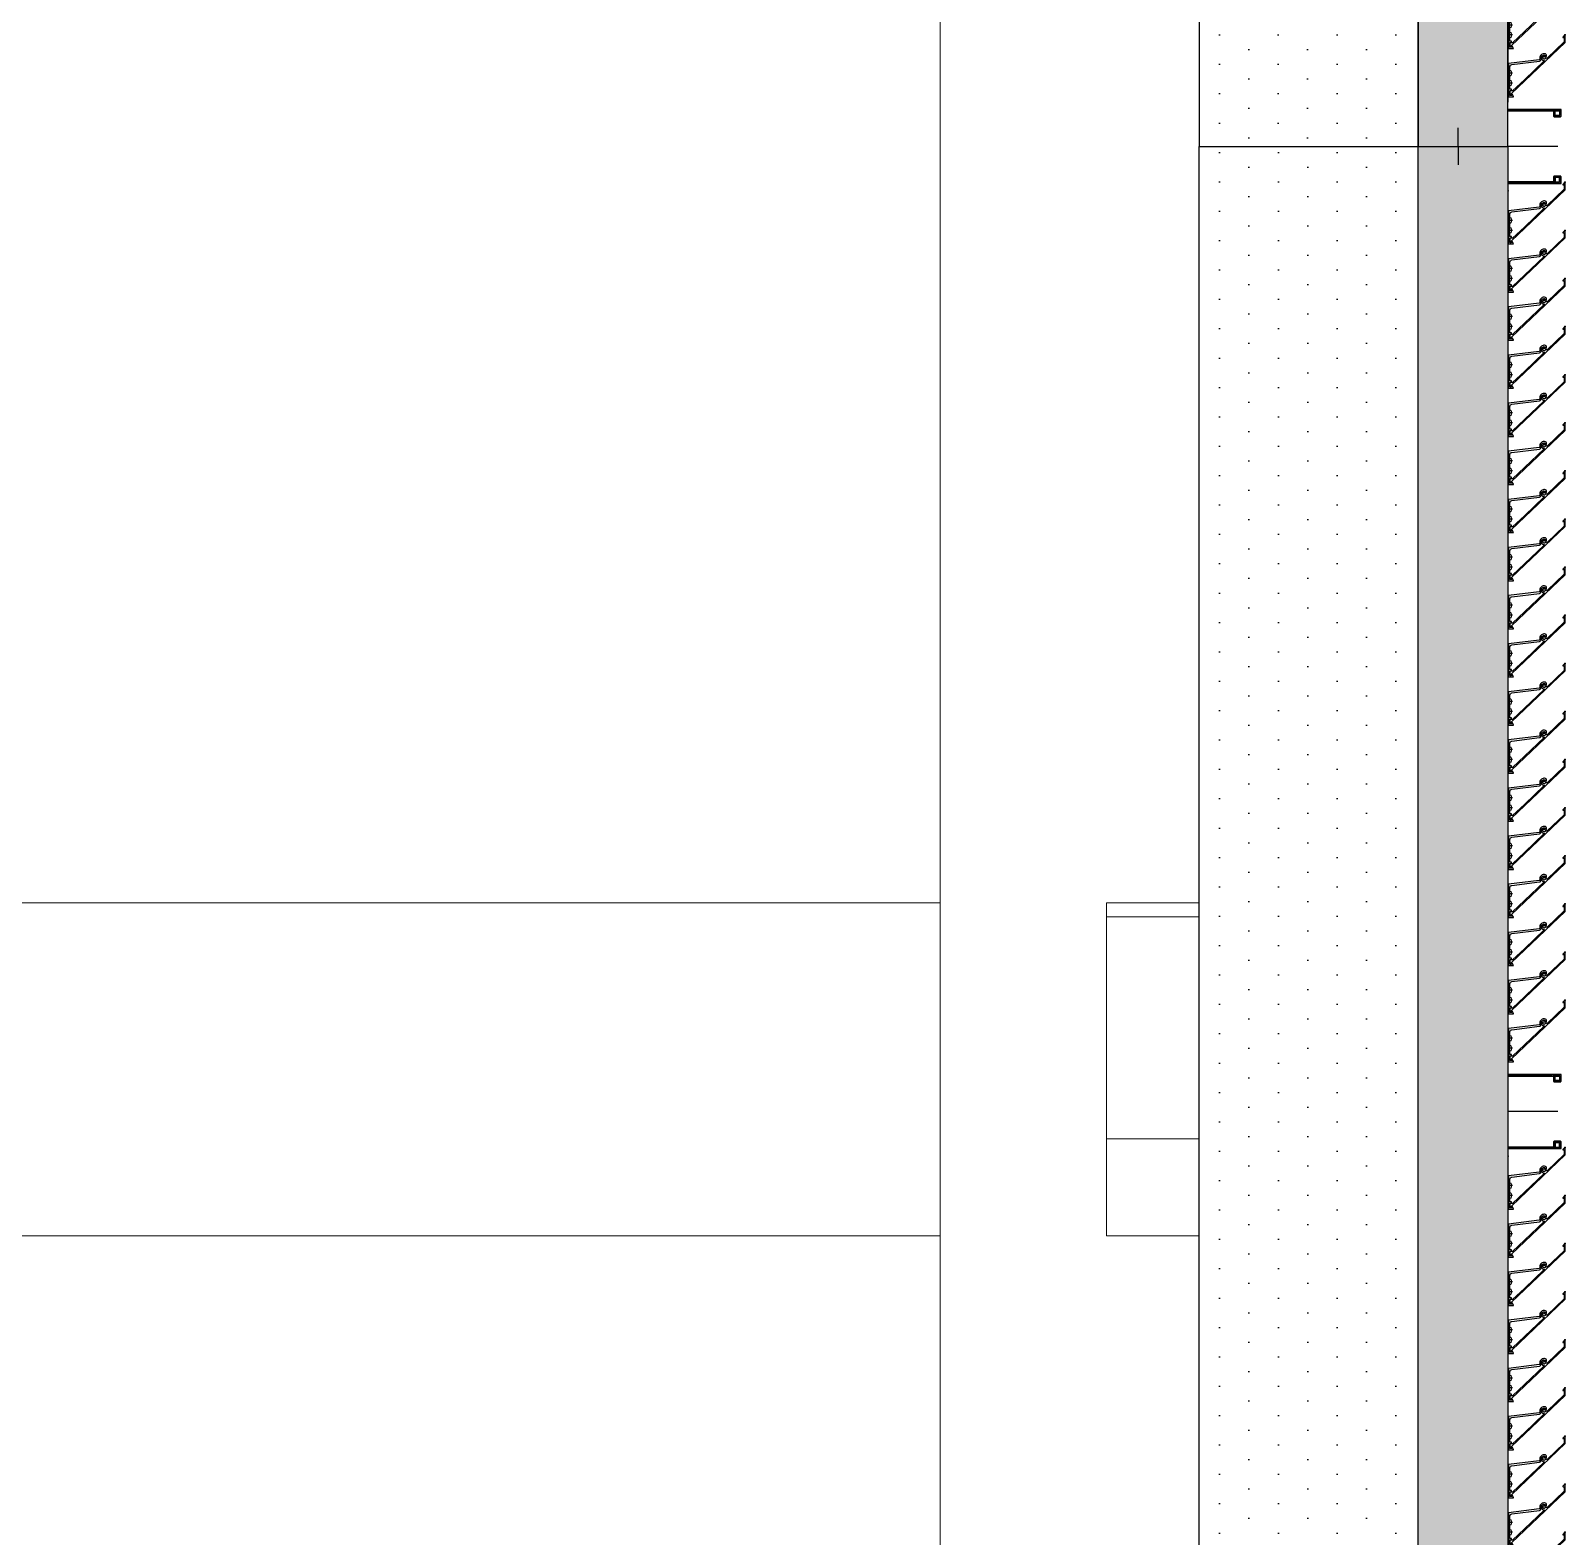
# Model space of a CAD drawing. Header units: millimetres. Extents: x 3774 to 718460, y -768339 to 192544.
# Drawn here: x 379989 to 382062, y -727615 to -725581 of the extents above; entities that cross this region are included whole.
import ezdxf

# ---------------------------------------------------------------- set-up
doc = ezdxf.new("R2010")
doc.units = ezdxf.units.MM
doc.set_wipeout_variables(frame=1)
doc.linetypes.add('CENTER', pattern=[50.8, 31.75, -6.35, 6.35, -6.35])
doc.linetypes.add('XKITLINE00', pattern=[0])
for name, color, linetype in [('010 - ASPG_ACCESSORIES_MAIN_COLOR_1', 7, 'Continuous'), ('010 - ASPG_EXTR_DEF_SUB', 7, 'Continuous'), ('010 - ASPG_EXTR_MAIN_COLOR_2', 7, 'Continuous'), ('010 - ASPG_FASTERN_DEF_SUB', 7, 'Continuous'), ('010 - ASPG_FLASHING_MAIN_COLOR_2', 7, 'Continuous'), ('010 - ASPG_FLASHING_MAIN_COLOR_4', 7, 'Continuous'), ('010 - ASPG_FLASHING_WIPEOUT_', 7, 'Continuous'), ('010 - ASPG_FRAMING_CUT_COLOR_4', 7, 'Continuous'), ('010 - ASPG_FRAMING_DEF_SUB', 7, 'Continuous'), ('010 - ASPG_FRAMING_HATCH_', 7, 'Continuous'), ('010 - ASPG_FRAMING_MAIN_COLOR_2', 7, 'Continuous'), ('010 - ASPG_FRAMING_SUB_COLOR_2', 7, 'Continuous'), ('010 - ASPG_FRAMING_WIPEOUT_', 7, 'Continuous'), ('BOLT & SCREW', 7, 'Continuous'), ('Center Line', 7, 'CENTER')]:
    doc.layers.add(name, color=color, linetype=linetype)
for name, color, linetype, lineweight in [('12-GRID', 7, 'CENTER', 13), ('Bolt', 7, 'Continuous', 0), ('Part', 7, 'Continuous', 0), ('SCREW', 7, 'Continuous', 5)]:
    doc.layers.add(name, color=color, linetype=linetype, lineweight=lineweight)
pattern_1 = [(270, (1257419.24324, -520041.6224), (0.65495992507, -1.1344238721), [0.7562825814, -1.5125651628]), (30, (1257419.24324, -520041.6224), (0.65495992936, 1.1344238696), [0.7562825814, -1.5125651628]), (330, (1257419.24324, -520041.6224), (1.30991985442, -2.48e-09), [-1.5125651628, 0.7562825814])]
pattern_2 = [(315, (1257419.4929, -520021.6224), (1.3369313545, 1.3369313545), []), (45, (1257419.4929, -520021.6224), (-1.3369313545, 1.3369313545), [])]
pattern_3 = [(270, (1257419.4425, -520043.9224), (0.65495992507, -1.1344238721), [0.7562825814, -1.5125651628]), (30, (1257419.4425, -520043.9224), (0.65495992936, 1.1344238696), [0.7562825814, -1.5125651628]), (330, (1257419.4425, -520043.9224), (1.30991985442, -2.48e-09), [-1.5125651628, 0.7562825814])]
pattern_4 = [(315, (1257419.1929, -520023.9224), (1.3369313545, 1.3369313545), []), (45, (1257419.1929, -520023.9224), (-1.3369313545, 1.3369313545), [])]
pattern_5 = [(0, (0, 0), (3.96875, 7.9375), [0, -7.9375])]
pattern_6 = [(0, (0, 0), (19.84375, 39.6875), [0, -39.6875])]

# ---------------------------------------------------------------- blocks, each defined once
blk = doc.blocks.new('*A622944')
at = {"layer": 'Part', "color": 7, "linetype": 'XKITLINE00', "lineweight": 0}
for p, q in [((2029.848, -103.448028), (2027.448, -103.448028)), ((2027.448, -103.448028), (2027.448, -105.848028)), ((2029.848, -105.848028), (2029.848, -103.448028)), ((2027.448, -105.848028), (2029.848, -105.848028))]:
    blk.add_line(p, q, dxfattribs=at)
blk = doc.blocks.new('*A632945')
at = {"layer": 'Part', "color": 7, "linetype": 'XKITLINE00', "lineweight": 0}
for p, q in [((2027.448, -103.296026), (2029.848, -103.296026)), ((2027.448, -103.448028), (2027.448, -103.296026)), ((2027.448, -106.896026), (2027.448, -105.848028)), ((2027.448, -106.896026), (2029.848, -106.896026))]:
    blk.add_line(p, q, dxfattribs=at)
blk = doc.blocks.new('*A662948')
at = {"layer": 'Part', "color": 7, "linetype": 'XKITLINE00', "lineweight": 0}
blk.add_line((2025.648, -122.816), (2025.648, -77.02163), dxfattribs=at)
blk = doc.blocks.new('*A702952')
at = {"layer": 'Part', "color": 7, "linetype": 'XKITLINE00', "lineweight": 0}
for p, q in [((2029.911926, -123.856105), (2029.911919, -75.856027)), ((2030.783926, -123.856105), (2030.783919, -75.856027)), ((2030.847919, -75.856027), (2030.847926, -123.856105)), ((2029.847922, -98.816027), (2029.84792, -81.848028)), ((2029.847923, -103.448028), (2029.847923, -99.616027)), ((2029.847926, -121.216027), (2029.847924, -105.848028))]:
    blk.add_line(p, q, dxfattribs=at)
blk = doc.blocks.new('*A722954')
at = {"layer": 'Part', "color": 7, "linetype": 'XKITLINE00', "lineweight": 0}
for p, q in [((2029.111919, -98.816027), (2029.047919, -98.816027)), ((2029.047919, -98.816027), (2029.047919, -99.616027)), ((2029.111919, -99.192027), (2029.111919, -98.816027)), ((2029.847919, -98.816027), (2029.783919, -98.816027)), ((2029.783919, -98.816027), (2029.783919, -99.192027)), ((2029.847919, -99.616027), (2029.847919, -98.816027)), ((2029.783919, -99.192027), (2029.111919, -99.192027)), ((2029.111919, -99.616027), (2029.111919, -99.240027)), ((2029.111919, -99.240027), (2029.783919, -99.240027)), ((2029.783919, -99.240027), (2029.783919, -99.616027)), ((2029.047919, -99.616027), (2029.111919, -99.616027)), ((2029.783919, -99.616027), (2029.847919, -99.616027))]:
    blk.add_line(p, q, dxfattribs=at)
blk = doc.blocks.new('*A822964')
at = {"layer": 'Part', "color": 7, "linetype": 'XKITLINE00', "lineweight": 0}
for p, q in [((1852.47992, -103.296028), (2025.648, -103.296028)), ((2025.648, -103.296028), (2025.648, -106.896028)), ((1852.47992, -106.896028), (2025.648, -106.896028))]:
    blk.add_line(p, q, dxfattribs=at)
blk = doc.blocks.new('*A852967')
at = {"layer": 'Part', "color": 7, "linetype": 'XKITLINE00', "lineweight": 0}
blk.add_line((2025.647963, -123.176023), (2025.647962, -77.383621), dxfattribs=at)
blk = doc.blocks.new('*A5533435')
at = {"layer": 'Bolt'}
for points in [[(2029.276, -98.597), (2029.272, -98.576), (2029.276, -98.555), (2029.288, -98.536), (2029.306, -98.524), (2029.328, -98.52), (2029.568, -98.52), (2029.589, -98.524), (2029.608, -98.536), (2029.62, -98.555), (2029.624, -98.576), (2029.62, -98.597), (2029.608, -98.616), (2029.589, -98.628), (2029.568, -98.632), (2029.328, -98.632), (2029.306, -98.628), (2029.288, -98.616)], [(2029.276, -99.877), (2029.272, -99.856), (2029.276, -99.835), (2029.288, -99.816), (2029.306, -99.804), (2029.328, -99.8), (2029.568, -99.8), (2029.589, -99.804), (2029.608, -99.816), (2029.62, -99.835), (2029.624, -99.856), (2029.62, -99.877), (2029.608, -99.896), (2029.589, -99.908), (2029.568, -99.912), (2029.328, -99.912), (2029.306, -99.908), (2029.288, -99.896)]]:
    blk.add_hatch(color=7, dxfattribs=at).paths.add_polyline_path(points, flags=17)
at = {"layer": 'Bolt', "color": 7, "linetype": 'XKITLINE00', "lineweight": 0}
for p, q in [((2029.448, -98.688), (2029.448, -98.464)), ((2029.56, -98.576), (2029.336, -98.576)), ((2029.448, -99.968), (2029.448, -99.744)), ((2029.56, -99.856), (2029.336, -99.856))]:
    blk.add_line(p, q, dxfattribs=at)
blk = doc.blocks.new('*A5543436')
at = {"layer": 'Bolt'}
for points in [[(2029.504, -99.192), (2029.504, -99.24), (2029.392, -99.24), (2029.392, -99.192)], [(2029.604, -99.24), (2029.604, -99.28), (2029.292, -99.28), (2029.292, -99.24)]]:
    blk.add_hatch(color=7, dxfattribs=at).paths.add_polyline_path(points, flags=17)
at = {"layer": 'Bolt', "color": 7, "linetype": 'XKITLINE00', "lineweight": 0}
for p, q in [((2029.392, -99.192), (2029.392, -99.24)), ((2029.448, -99.129), (2029.448, -99.472)), ((2029.504, -99.192), (2029.504, -99.24)), ((2029.292, -99.24), (2029.292, -99.28)), ((2029.604, -99.24), (2029.604, -99.28))]:
    blk.add_line(p, q, dxfattribs=at)
blk = doc.blocks.new('*A5553437')
at = {"layer": 'Part', "color": 7, "linetype": 'XKITLINE00', "lineweight": 0}
for p, q in [((2029.207919, -99.240027), (2029.207919, -99.720027)), ((2029.207919, -99.280027), (2029.687919, -99.280027)), ((2029.687919, -99.720027), (2029.687919, -99.240027)), ((2029.207919, -99.720027), (2029.687919, -99.720027))]:
    blk.add_line(p, q, dxfattribs=at)
blk = doc.blocks.new('*A5563438')
at = {"layer": 'Part', "color": 7, "linetype": 'XKITLINE00', "lineweight": 0}
for p, q in [((2028.967919, -98.336027), (2028.807919, -98.176027)), ((2028.807919, -98.176027), (2029.847922, -98.176027)), ((2028.807919, -100.256027), (2028.807919, -98.176027)), ((2028.807919, -100.256027), (2028.967919, -100.096027)), ((2029.847923, -100.256027), (2028.807919, -100.256027))]:
    blk.add_line(p, q, dxfattribs=at)
blk = doc.blocks.new('*A5573439')
at = {"layer": 'Part', "color": 7, "linetype": 'XKITLINE00', "lineweight": 0}
for p, q in [((2029.847922, -98.336027), (2028.967919, -98.336027)), ((2028.967919, -98.336027), (2028.967919, -100.096027)), ((2028.967919, -100.096027), (2029.847923, -100.096027))]:
    blk.add_line(p, q, dxfattribs=at)
blk = doc.blocks.new('*A5633445')
at = {"layer": 'Bolt'}
for points in [[(2030.339, -98.921), (2030.349, -98.924), (2030.359, -98.929), (2030.368, -98.936), (2030.374, -98.945), (2030.38, -98.955), (2030.383, -98.965), (2030.384, -98.976), (2030.383, -98.987), (2030.38, -98.997), (2030.374, -99.007), (2030.368, -99.016), (2030.359, -99.023), (2030.349, -99.028), (2030.339, -99.031), (2030.328, -99.032), (2030.317, -99.031), (2030.306, -99.028), (2030.297, -99.023), (2030.288, -99.016), (2030.281, -99.007), (2030.276, -98.997), (2030.273, -98.987), (2030.272, -98.976), (2030.273, -98.965), (2030.276, -98.955), (2030.281, -98.945), (2030.288, -98.936), (2030.297, -98.929), (2030.306, -98.924), (2030.317, -98.921), (2030.328, -98.92)], [(2030.339, -99.401), (2030.349, -99.404), (2030.359, -99.409), (2030.368, -99.416), (2030.374, -99.425), (2030.38, -99.435), (2030.383, -99.445), (2030.384, -99.456), (2030.383, -99.467), (2030.38, -99.477), (2030.374, -99.487), (2030.368, -99.496), (2030.359, -99.503), (2030.349, -99.508), (2030.339, -99.511), (2030.328, -99.512), (2030.317, -99.511), (2030.306, -99.508), (2030.297, -99.503), (2030.288, -99.496), (2030.281, -99.487), (2030.276, -99.477), (2030.273, -99.467), (2030.272, -99.456), (2030.273, -99.445), (2030.276, -99.435), (2030.281, -99.425), (2030.288, -99.416), (2030.297, -99.409), (2030.306, -99.404), (2030.317, -99.401), (2030.328, -99.4)]]:
    blk.add_hatch(color=7, dxfattribs=at).paths.add_polyline_path(points, flags=17)
at = {"layer": 'Bolt', "color": 7, "linetype": 'XKITLINE00', "lineweight": 0}
for p, q in [((2030.216, -98.976), (2030.44, -98.976)), ((2030.328, -98.864), (2030.328, -99.088)), ((2030.328, -99.344), (2030.328, -99.568)), ((2030.216, -99.456), (2030.44, -99.456))]:
    blk.add_line(p, q, dxfattribs=at)
blk = doc.blocks.new('W-1-PP19-SE-ENT3_20260407-084553_PP19_ENT3_LOPL')
at = {"color": 7, "lineweight": 0, "xscale": 125, "yscale": 125, "zscale": 125}
for name in ['*A852967', '*A662948', '*A702952', '*A5563438', '*A5573439', '*A5533435', '*A722954', '*A5633445', '*A5553437', '*A5543436', '*A822964', '*A632945', '*A622944']:
    blk.add_blockref(name, (-226235, 11475), dxfattribs=at)
blk = doc.blocks.new('*U8441')
at = {"layer": '12-GRID', "color": 7, "linetype": 'CENTER'}
for p, q in [((0, -6.2), (0, 2.2)), ((-4.2, -2), (4.2, -2))]:
    blk.add_line(p, q, dxfattribs=at)
at = {"layer": 'BOLT & SCREW', "color": 7}
for p, q in [((-0.6, -1.8), (-1.8, -1.6)), ((-0.6, -2.2), (-1.8, -2.4)), ((-0.5, -1.8), (-0.9, -1.6)), ((-0.5, -2.2), (-0.9, -2.4)), ((-0.2, -1.4), (-0.4, -0.2)), ((-0.2, -1.5), (-0.4, -1.1)), ((-0.2, -2.5), (-0.4, -2.9)), ((-0.2, -2.6), (-0.4, -3.8)), ((0.2, -1.4), (0.4, -0.2)), ((0.2, -1.5), (0.4, -1.1)), ((0.4, -2.9), (0.2, -2.5)), ((0.2, -2.6), (0.4, -3.8)), ((0.5, -1.8), (0.9, -1.6)), ((0.5, -2.2), (0.9, -2.4)), ((0.6, -1.8), (1.8, -1.6)), ((0.6, -2.2), (1.8, -2.4))]:
    blk.add_line(p, q, dxfattribs=at)
for points in [[(-1.8, -1.6), (-0.9, -1.6, 0.414214), (-0.4, -1.1), (-0.4, -0.2), (0.4, -0.2), (0.4, -1.1, 0.414214), (0.9, -1.6), (1.8, -1.6), (1.8, -2.4), (0.9, -2.4, 0.414214), (0.4, -2.9), (0.4, -3.8), (-0.4, -3.8), (-0.4, -2.9, 0.414214), (-0.9, -2.4), (-1.8, -2.4)], [(0.2, -2.5, -0.414214), (0.5, -2.2), (0.6, -2.2), (0.6, -1.8), (0.5, -1.8, -0.414214), (0.2, -1.5), (0.2, -1.4), (-0.2, -1.4), (-0.2, -1.5, -0.414214), (-0.5, -1.8), (-0.6, -1.8), (-0.6, -2.2), (-0.5, -2.2, -0.414214), (-0.2, -2.5), (-0.2, -2.6), (0.2, -2.6)]]:
    blk.add_lwpolyline(points, format="xyb", close=True, dxfattribs=at)
blk.add_circle((0, -2), 3.5, dxfattribs=at)
blk = doc.blocks.new('000_ASPG_TYP_FILES_20260218-010703_FRAME_EXTR_')
at = {"layer": '010 - ASPG_FRAMING_HATCH_'}
h = blk.add_hatch(dxfattribs=at)
h.set_pattern_fill('ANSI32', scale=0.1, angle=180)
edge = h.paths.add_edge_path()
edge.add_line((2, 16), (2, 2))
edge.add_line((2, 2), (39.7, 2))
edge.add_arc((39.7, 1.7), 0.3, 0, 90, ccw=False)
edge.add_line((40, 1.7), (40, 0.3))
edge.add_arc((39.7, 0.3), 0.3, -90, 0, ccw=False)
edge.add_line((39.7, 0), (0.3, 0))
edge.add_arc((0.3, 0.3), 0.3, 180, 270, ccw=False)
edge.add_line((0, 0.3), (0, 17.7))
edge.add_arc((0.3, 17.7), 0.3, 90, 180, ccw=False)
edge.add_line((0.3, 18), (22.6, 18))
edge.add_arc((22.6, 18.5), 0.5, 270, 380.2095)
edge.add_arc((26.2, 19.8), 3.35, 182.0638, 200.2095, ccw=False)
edge.add_arc((23.6, 19.7), 0.76, 2.0638, 182.0638, ccw=False)
edge.add_arc((26.2, 19.8), 1.83, 182.0638, 447.9362)
edge.add_arc((26.3, 22.4), 0.76, 87.9362, 267.9362, ccw=False)
edge.add_arc((26.2, 19.8), 3.35, 69.7905, 87.9362, ccw=False)
edge.add_arc((27.5, 23.4), 0.5, 249.7905, 360)
edge.add_line((28, 23.4), (28, 26.7))
edge.add_line((28, 26.7), (28.5, 27.2))
edge.add_line((28.5, 27.2), (28, 27.7))
edge.add_line((28, 27.7), (28, 38.6))
edge.add_line((28, 38.6), (28.5, 39.1))
edge.add_line((28.5, 39.1), (28, 39.6))
edge.add_line((28, 39.6), (28, 42.9))
edge.add_arc((27.5, 42.9), 0.5, 0, 110.2095)
edge.add_arc((26.2, 46.5), 3.35, 272.0638, 290.2095, ccw=False)
edge.add_arc((26.3, 43.9), 0.76, 92.0638, 272.0638, ccw=False)
edge.add_arc((26.2, 46.5), 1.83, 272.0638, 537.9362)
edge.add_arc((23.6, 46.6), 0.76, 177.9362, 357.9362, ccw=False)
edge.add_arc((26.2, 46.5), 3.35, 159.7905, 177.9362, ccw=False)
edge.add_arc((22.6, 47.8), 0.5, 339.7905, 450)
edge.add_line((22.6, 48.3), (0.3, 48.3))
edge.add_arc((0.3, 48.6), 0.3, 180, 270, ccw=False)
edge.add_line((0, 48.6), (0, 60))
edge.add_arc((0.3, 60), 0.3, 90, 180, ccw=False)
edge.add_line((0.3, 60.3), (5, 60.3))
edge.add_line((5, 60.3), (5, 65))
edge.add_arc((5.3, 65), 0.3, 90, 180, ccw=False)
edge.add_line((5.3, 65.3), (30, 65.3))
edge.add_line((30, 65.3), (30, 63.6))
edge.add_arc((29.7, 63.6), 0.3, -90, 0, ccw=False)
edge.add_line((29.7, 63.3), (7.3, 63.3))
edge.add_arc((7.3, 63), 0.3, 90, 180)
edge.add_line((7, 63), (7, 58.3))
edge.add_line((7, 58.3), (2.3, 58.3))
edge.add_arc((2.3, 58), 0.3, 90, 180)
edge.add_line((2, 58), (2, 50.6))
edge.add_arc((2.3, 50.6), 0.3, 180, 270)
edge.add_line((2.3, 50.3), (29.7, 50.3))
edge.add_arc((29.7, 50), 0.3, 0, 90, ccw=False)
edge.add_line((30, 50), (30, 26.7))
edge.add_line((30, 26.7), (30, 16.3))
edge.add_arc((29.7, 16.3), 0.3, -90, 0, ccw=False)
edge.add_line((29.7, 16), (2, 16))
at = {"layer": '010 - ASPG_FRAMING_CUT_COLOR_4', "color": 7}
blk.add_lwpolyline([(2, 16), (2, 2), (39.7, 2, -0.414214), (40, 1.7), (40, 0.3, -0.414214), (39.7, 0), (0.3, 0, -0.414214), (0, 0.3), (0, 17.7, -0.414214), (0.3, 18), (22.6, 18, 0.52173), (23, 18.7, -0.079342), (22.8, 19.7, -1), (24.3, 19.8, 2.296346), (26.2, 21.7, -1), (26.3, 23.2, -0.079342), (27.3, 23, 0.52173), (28, 23.4), (28, 26.7), (28.5, 27.2), (28, 27.7), (28, 38.6), (28.5, 39.1), (28, 39.6), (28, 42.9, 0.52173), (27.3, 43.3, -0.079342), (26.3, 43.1, -1), (26.2, 44.6, 2.296346), (24.3, 46.5, -1), (22.8, 46.6, -0.079342), (23, 47.6, 0.52173), (22.6, 48.3), (0.3, 48.3, -0.414214), (0, 48.6), (0, 60, -0.414214), (0.3, 60.3), (5, 60.3), (5, 65, -0.414214), (5.3, 65.3), (30, 65.3), (30, 63.6, -0.414214), (29.7, 63.3), (7.3, 63.3, 0.414214), (7, 63), (7, 58.3), (2.3, 58.3, 0.414214), (2, 58), (2, 50.6, 0.414214), (2.3, 50.3), (29.7, 50.3, -0.414214), (30, 50), (30, 26.7), (30, 16.3, -0.414214), (29.7, 16)], format="xyb", close=True, dxfattribs=at)
at = {"color": 7}
for p in [(26.2, 48.5), (26.2, 21.8)]:
    blk.add_blockref('*U8441', p, dxfattribs=at)
blk = doc.blocks.new('*U8305')
at = {"layer": '010 - ASPG_FRAMING_HATCH_', "transparency": 33554585}
h = blk.add_hatch(dxfattribs=at)
h.set_pattern_fill('ANSI32', scale=0.25)
edge = h.paths.add_edge_path()
edge.add_line((2, -50), (2, -75))
edge.add_line((2, -75), (0, -75))
edge.add_line((0, -75), (0, -49))
edge.add_arc((1, -49), 1, 90, 180, ccw=False)
edge.add_line((1, -48), (63, -48))
edge.add_arc((63, -47), 1, 270, 360)
edge.add_line((64, -47), (64, 47))
edge.add_arc((63, 47), 1, 0, 90)
edge.add_line((63, 48), (1, 48))
edge.add_arc((1, 49), 1, 180, 270, ccw=False)
edge.add_line((0, 49), (0, 75))
edge.add_line((0, 75), (2, 75))
edge.add_line((2, 75), (2, 50))
edge.add_line((2, 50), (141, 50))
edge.add_line((141, 50), (141, 41))
edge.add_arc((140, 41), 1, 270, 360, ccw=False)
edge.add_line((140, 40), (132, 40))
edge.add_arc((132, 41), 1, 180, 270, ccw=False)
edge.add_line((131, 41), (131, 47))
edge.add_arc((130, 47), 1, 0, 90)
edge.add_line((130, 48), (67, 48))
edge.add_arc((67, 47), 1, 90, 180)
edge.add_line((66, 47), (66, -47))
edge.add_arc((67, -47), 1, 180, 270)
edge.add_line((67, -48), (130, -48))
edge.add_arc((130, -47), 1, 270, 360)
edge.add_line((131, -47), (131, -41))
edge.add_arc((132, -41), 1, 90, 180, ccw=False)
edge.add_line((132, -40), (140, -40))
edge.add_arc((140, -41), 1, 0, 90, ccw=False)
edge.add_line((141, -41), (141, -50))
edge.add_line((141, -50), (2, -50))
h.paths.add_polyline_path([(139, 48), (139, 42), (133, 42), (133, 48)], flags=16)
h.paths.add_polyline_path([(139, -48), (139, -42), (133, -42), (133, -48)], flags=16)
at = {"layer": '010 - ASPG_FRAMING_HATCH_'}
h = blk.add_hatch(dxfattribs=at)
h.set_pattern_fill('ANSI37', scale=0.595498, angle=-90)
h.set_pattern_definition(pattern_2)
edge = h.paths.add_edge_path()
edge.add_ellipse((57.8, 55), major_axis=(0, -5), ratio=0.644482, start_angle=0, end_angle=180)
edge.add_line((57.8, 60), (62, 60))
edge.add_arc((62, 60.3), 0.3, -90, 0)
edge.add_line((62.3, 60.3), (62.3, 61))
edge.add_line((62.3, 61), (61.8, 61.5))
edge.add_line((61.8, 61.5), (62.3, 62))
edge.add_line((62.3, 62), (61.8, 62.5))
edge.add_line((61.8, 62.5), (62.3, 63))
edge.add_line((62.3, 63), (61.8, 63.5))
edge.add_line((61.8, 63.5), (62.3, 64))
edge.add_line((62.3, 64), (62.3, 65))
edge.add_line((62.3, 65), (63.3, 65))
edge.add_line((63.3, 65), (63.8, 65.5))
edge.add_line((63.8, 65.5), (64.3, 65))
edge.add_line((64.3, 65), (64.8, 65.5))
edge.add_line((64.8, 65.5), (65.3, 65))
edge.add_line((65.3, 65), (65.8, 65.5))
edge.add_line((65.8, 65.5), (66.3, 65))
edge.add_line((66.3, 65), (67, 65))
edge.add_arc((67, 65.3), 0.3, -90, 0)
edge.add_line((67.3, 65.3), (67.3, 60))
edge.add_arc((77.2, 55), 11.1, 153.2037, 206.7963)
edge.add_line((67.3, 50), (57.8, 50))
h = blk.add_hatch(dxfattribs=at)
h.set_pattern_fill('ANSI37', scale=0.595498, angle=-90)
h.set_pattern_definition(pattern_4)
edge = h.paths.add_edge_path()
edge.add_ellipse((11.5, 55), major_axis=(0, -5), ratio=0.644482, start_angle=180, end_angle=360, ccw=False)
edge.add_line((11.5, 60), (2, 60))
edge.add_arc((-7.9, 55), 11.1, -26.7963, 26.7963, ccw=False)
edge.add_line((2, 50), (11.5, 50))
h = blk.add_hatch(dxfattribs=at)
h.set_pattern_fill('HONEY', scale=0.238199, angle=-90)
h.set_pattern_definition(pattern_3)
edge = h.paths.add_edge_path()
edge.add_ellipse((11.8, 55), major_axis=(0, -5), ratio=0.644482, start_angle=0, end_angle=360, ccw=False)
h = blk.add_hatch(dxfattribs=at)
h.set_pattern_fill('HONEY', scale=0.238199, angle=-90)
h.set_pattern_definition(pattern_1)
edge = h.paths.add_edge_path()
edge.add_ellipse((57.5, 55), major_axis=(0, -5), ratio=0.644482, start_angle=0, end_angle=360)
h = blk.add_hatch(dxfattribs=at)
h.set_pattern_fill('ANSI37', scale=0.595498, angle=-90)
h.set_pattern_definition(pattern_4)
edge = h.paths.add_edge_path()
edge.add_ellipse((11.5, -55), major_axis=(0, 5), ratio=0.644482, start_angle=0, end_angle=180)
edge.add_line((11.5, -60), (2, -60))
edge.add_arc((-7.9, -55), 11.1, 333.2037, 386.7963)
edge.add_line((2, -50), (11.5, -50))
h = blk.add_hatch(dxfattribs=at)
h.set_pattern_fill('HONEY', scale=0.238199, angle=-90)
h.set_pattern_definition(pattern_3)
edge = h.paths.add_edge_path()
edge.add_ellipse((11.8, -55), major_axis=(0, 5), ratio=0.644482, start_angle=0, end_angle=360)
h = blk.add_hatch(dxfattribs=at)
h.set_pattern_fill('HONEY', scale=0.238199, angle=-90)
h.set_pattern_definition(pattern_1)
edge = h.paths.add_edge_path()
edge.add_ellipse((57.5, -55), major_axis=(0, 5), ratio=0.644482, start_angle=0, end_angle=360, ccw=False)
h = blk.add_hatch(dxfattribs=at)
h.set_pattern_fill('ANSI37', scale=0.595498, angle=-90)
h.set_pattern_definition(pattern_2)
edge = h.paths.add_edge_path()
edge.add_ellipse((57.8, -55), major_axis=(0, 5), ratio=0.644482, start_angle=180, end_angle=360, ccw=False)
edge.add_line((57.8, -60), (62, -60))
edge.add_arc((62, -60.3), 0.3, 360, 450, ccw=False)
edge.add_line((62.3, -60.3), (62.3, -61))
edge.add_line((62.3, -61), (61.8, -61.5))
edge.add_line((61.8, -61.5), (62.3, -62))
edge.add_line((62.3, -62), (61.8, -62.5))
edge.add_line((61.8, -62.5), (62.3, -63))
edge.add_line((62.3, -63), (61.8, -63.5))
edge.add_line((61.8, -63.5), (62.3, -64))
edge.add_line((62.3, -64), (62.3, -65))
edge.add_line((62.3, -65), (63.3, -65))
edge.add_line((63.3, -65), (63.8, -65.5))
edge.add_line((63.8, -65.5), (64.3, -65))
edge.add_line((64.3, -65), (64.8, -65.5))
edge.add_line((64.8, -65.5), (65.3, -65))
edge.add_line((65.3, -65), (65.8, -65.5))
edge.add_line((65.8, -65.5), (66.3, -65))
edge.add_line((66.3, -65), (67, -65))
edge.add_arc((67, -65.3), 0.3, 360, 450, ccw=False)
edge.add_line((67.3, -65.3), (67.3, -60))
edge.add_arc((77.2, -55), 11.1, 153.2037, 206.7963, ccw=False)
edge.add_line((67.3, -50), (57.8, -50))
at = {"layer": '010 - ASPG_FASTERN_DEF_SUB', "color": 7}
blk.add_point((0, 0), dxfattribs=at)
at = {"layer": '010 - ASPG_FRAMING_CUT_COLOR_4', "color": 7}
blk.add_lwpolyline([(2, -50), (2, -75), (0, -75), (0, -49, -0.414214), (1, -48), (63, -48, 0.414214), (64, -47), (64, 47, 0.414214), (63, 48), (1, 48, -0.414214), (0, 49), (0, 75), (2, 75), (2, 50), (141, 50), (141, 41, -0.414214), (140, 40), (132, 40, -0.414214), (131, 41), (131, 47, 0.414214), (130, 48), (67, 48, 0.414214), (66, 47), (66, -47, 0.414214), (67, -48), (130, -48, 0.414214), (131, -47), (131, -41, -0.414214), (132, -40), (140, -40, -0.414214), (141, -41), (141, -50)], format="xyb", close=True, dxfattribs=at)
for points in [[(139, 48), (139, 42), (133, 42), (133, 48)], [(139, -48), (139, -42), (133, -42), (133, -48)]]:
    blk.add_lwpolyline(points, close=True, dxfattribs=at)
at = {"layer": '010 - ASPG_FRAMING_DEF_SUB', "color": 7, "transparency": 33554508}
blk.add_line((136.5, 0), (-4.5, 0), dxfattribs=at)
at = {"layer": '010 - ASPG_FRAMING_DEF_SUB', "color": 7, "transparency": 33554457}
for points in [[(54.3, 50), (67.3, 50), (67.3, 65.5), (54.3, 65.5)], [(2, 50), (15, 50), (15, 60), (2, 60)], [(2, -50), (15, -50), (15, -60), (2, -60)], [(54.3, -50), (67.3, -50), (67.3, -65.5), (54.3, -65.5)]]:
    blk.add_lwpolyline(points, close=True, dxfattribs=at)
at = {"layer": '010 - ASPG_FRAMING_SUB_COLOR_2', "color": 7}
for points in [[(57.5, 50), (67.3, 50, -0.238199), (67.3, 60), (67.3, 65.3, -0.414214), (67, 65), (66.3, 65), (65.8, 65.5), (65.3, 65), (64.8, 65.5), (64.3, 65), (63.8, 65.5), (63.3, 65), (62.3, 65), (62.3, 64), (61.8, 63.5), (62.3, 63), (61.8, 62.5), (62.3, 62), (61.8, 61.5), (62.3, 61), (62.3, 60.3, -0.414214), (62, 60), (57.5, 60)], [(11.8, 50), (2, 50, 0.238199), (2, 60), (11.8, 60)], [(11.8, -50), (2, -50, -0.238199), (2, -60), (11.8, -60)], [(57.5, -50), (67.3, -50, 0.238199), (67.3, -60), (67.3, -65.3, 0.414214), (67, -65), (66.3, -65), (65.8, -65.5), (65.3, -65), (64.8, -65.5), (64.3, -65), (63.8, -65.5), (63.3, -65), (62.3, -65), (62.3, -64), (61.8, -63.5), (62.3, -63), (61.8, -62.5), (62.3, -62), (61.8, -61.5), (62.3, -61), (62.3, -60.3, 0.414214), (62, -60), (57.5, -60)]]:
    blk.add_lwpolyline(points, format="xyb", dxfattribs=at)
at = {"layer": '010 - ASPG_FRAMING_SUB_COLOR_2', "color": 7, "extrusion": (0, 0, -1)}
for centre, major_axis in [((11.8, 55), (0, -5)), ((57.5, -55), (0, 5))]:
    blk.add_ellipse(centre, major_axis=major_axis, ratio=0.644482, dxfattribs=at)
at = {"layer": '010 - ASPG_FRAMING_SUB_COLOR_2', "color": 7}
for centre, major_axis in [((57.5, 55), (0, -5)), ((11.8, -55), (0, 5))]:
    blk.add_ellipse(centre, major_axis=major_axis, ratio=0.644482, dxfattribs=at)
blk = doc.blocks.new('PZG35-9D5')
at = {"layer": 'Center Line', "color": 7}
blk.add_line((0, 3.7), (0, -10.5), dxfattribs=at)
at = {"layer": 'SCREW', "color": 7}
for p, q in [((-1.4, 0), (-1.4, -1.1)), ((1.4, 0), (1.4, -0.6)), ((-1.9, -1.4), (1.9, -0.9)), ((-1.9, -1.4), (-1.4, -1.1)), ((-1.9, -1.4), (-1.4, -1.7)), ((-1.9, -2.7), (1.9, -2.2)), ((-1.9, -2.7), (-1.4, -2.4)), ((-1.9, -2.7), (-1.4, -3)), ((-1.9, -4), (-1.4, -3.7)), ((-1.9, -4), (-1, -3.9)), ((-1.9, -4), (-1.4, -4.3)), ((-1.4, -1.1), (1.4, -0.6)), ((-1.4, -1.7), (1.4, -1.2)), ((-1.4, -1.7), (-1.4, -2.4)), ((-1.4, -2.4), (1.4, -1.9)), ((-1.4, -3), (1.4, -2.5)), ((-1.4, -3), (-1.4, -3.7)), ((-1.4, -3.7), (-0.8, -3.6)), ((-1.4, -4.3), (-1.4, -8.1)), ((-1.4, -4.3), (-1.2, -4.3)), ((0, -9.5), (-1.4, -8.1)), ((0, -9.5), (1.4, -8.1)), ((0.6, -3.3), (1.4, -3.2)), ((0.7, -3.7), (1.9, -3.5)), ((0.7, -3.9), (1.4, -3.8)), ((0.7, -4.6), (1.4, -4.5)), ((0.7, -5), (1.9, -4.8)), ((0.7, -5.2), (1.4, -5.1)), ((1.9, -0.9), (1.4, -0.6)), ((1.9, -0.9), (1.4, -1.2)), ((1.4, -1.2), (1.4, -1.9)), ((1.9, -2.2), (1.4, -1.9)), ((1.9, -2.2), (1.4, -2.5)), ((1.4, -2.5), (1.4, -3.2)), ((1.9, -3.5), (1.4, -3.2)), ((1.9, -3.5), (1.4, -3.8)), ((1.4, -3.8), (1.4, -4.5)), ((1.9, -4.8), (1.4, -4.5)), ((1.9, -4.8), (1.4, -5.1)), ((1.4, -5.1), (1.4, -8.1))]:
    blk.add_line(p, q, dxfattribs=at)
blk.add_lwpolyline([(0, -9.5), (0.7, -5.2), (0.7, -3.6, 0.417657), (0.4, -3.3, 0.108102), (-0.8, -3.6), (-1.4, -4.7)], format="xyb", dxfattribs=at)
blk = doc.blocks.new('*U8304')
at = {"layer": 'SCREW', "color": 7}
blk.add_lwpolyline([(3, 1.8, 0.09906), (0.8, 2.5), (0.8, 2.3), (-0.8, 2.3), (-0.8, 2.5, 0.09906), (-3, 1.8, 0.266588), (-3.5, 1), (-3.5, 0.2, 0.414214), (-3.3, 0), (3.3, 0, 0.414214), (3.5, 0.2), (3.5, 1, 0.266588)], format="xyb", close=True, dxfattribs=at)
blk.add_blockref('PZG35-9D5', (0, 0), dxfattribs=at)
blk = doc.blocks.new('*U8306')
at = {"color": 7}
blk.add_point((0, 0), dxfattribs=at)
at = {"layer": '010 - ASPG_ACCESSORIES_MAIN_COLOR_1', "color": 7}
blk.add_lwpolyline([(-39.7, -0.6, 0.414214), (-40, -0.9), (-40, -7.4, 0.57735), (-39.7, -7.6), (-36.6, -5.8, 0.767327), (-36.8, -5.3), (-37.9, -5.3, -0.414214), (-38.2, -5), (-38.2, -2.8, -0.414214), (-38, -2.6), (-32.2, -2.6, -0.388879), (-32, -2.8), (-31.8, -4.3, 0.388879), (-31.3, -4.8), (-30.3, -4.8, 0.414214), (-30, -4.5), (-30, -2.9, -0.414214), (-29.7, -2.6), (0.4, -2.6, -0.378969), (3.4, -5.2), (8, -42.5, 0.446593), (11.6, -45.1, -0.489802), (16.1, -48.7), (16.1, -49.4, -0.18248), (15.8, -50, -0.267949), (15.3, -50.2, 1.122115), (15.1, -52.3, 0.405004), (18.1, -49.4), (18.1, -48.7, 0.489805), (11.2, -43.1, -0.446597), (9.9, -42.3), (4.9, -0.8, 0.364176), (4.6, -0.6)], format="xyb", close=True, dxfattribs=at)
at = {"layer": '010 - ASPG_EXTR_DEF_SUB', "color": 7}
for p in [(-40, -0.5), (43.4, -76.9), (43.4, -77.5)]:
    blk.add_point(p, dxfattribs=at)
at = {"layer": '010 - ASPG_EXTR_MAIN_COLOR_2', "color": 7}
blk.add_lwpolyline([(11.4, -48.2), (11.5, -47.4), (12.2, -47.6), (12.3, -46.8, -0.535538), (14.2, -49.2, 0.991572), (15.7, -49.6, 1.157025), (8.8, -48.8, -0.688558), (8.3, -49), (-17.1, -22.2), (-32.3, -6.1), (-32.3, -2.9, 0.414312), (-32.6, -2.6), (-37.5, -2.6, 0.414116), (-37.8, -2.9), (-37.8, -4.3, 0.414214), (-37.5, -4.6), (-36, -4.6, -0.205895), (-35.8, -4.7), (33.2, -77.5), (43.1, -77.5, 0.668179), (43.4, -77), (40.5, -74.2, 0.668179), (40, -74.4), (40, -76), (33.9, -76), (11.9, -52.8, -0.558354), (12.1, -52, 0.766275), (12, -50.4, -0.438583), (10.7, -48.1)], format="xyb", close=True, dxfattribs=at)
at = {"layer": 'SCREW', "color": 7, "rotation": 180}
for p in [(-21.6, -2.5), (-8.2, -2.5)]:
    blk.add_blockref('*U8304', p, dxfattribs=at)
blk = doc.blocks.new('*U5795')
at = {"color": 7}
blk.add_wipeout([(1244, 4), (60, 4), (60, 69.3), (1244, 69.3)], dxfattribs=at).dxf.layer = '010 - ASPG_FRAMING_WIPEOUT_'
blk.add_point((60, 69.5), dxfattribs=at)
at = {"layer": '010 - ASPG_FRAMING_MAIN_COLOR_2', "color": 7}
blk.add_lwpolyline([(1214, 69.3), (90, 69.3), (90, 6), (1214, 6)], close=True, dxfattribs=at)
at = {"layer": '010 - ASPG_FRAMING_SUB_COLOR_2', "color": 7}
for points in [[(1244, 4), (60, 4), (60, 69.3), (1244, 69.3)], [(60, 2), (60, 4), (1244, 4), (1244, 2)]]:
    blk.add_lwpolyline(points, close=True, dxfattribs=at)
at = {"color": 7, "rotation": 180}
for p in [(91.8, 69.3), (156.8, 69.3), (221.8, 69.3), (286.8, 69.3), (351.8, 69.3), (416.8, 69.3), (481.8, 69.3), (546.8, 69.3), (611.8, 69.3), (676.8, 69.3), (741.8, 69.3), (806.8, 69.3), (871.8, 69.3), (936.8, 69.3), (1001.8, 69.3), (1066.8, 69.3), (1131.8, 69.3), (1196.8, 69.3)]:
    blk.add_blockref('*U8306', p, dxfattribs=at)
at = {"color": 7, "transparency": 33554559, "xscale": -1, "rotation": 270}
for p in [(0, 0), (1304, 0)]:
    blk.add_blockref('*U8305', p, dxfattribs=at)
at = {"color": 7}
blk.add_blockref('000_ASPG_TYP_FILES_20260218-010703_FRAME_EXTR_', (60, 4), dxfattribs=at)
at = {"color": 7, "xscale": -1}
blk.add_blockref('000_ASPG_TYP_FILES_20260218-010703_FRAME_EXTR_', (1244, 4), dxfattribs=at)
blk = doc.blocks.new('*U5792')
at = {"color": 7}
blk.add_wipeout([(1244, 4), (60, 4), (60, 69.3), (1244, 69.3)], dxfattribs=at).dxf.layer = '010 - ASPG_FRAMING_WIPEOUT_'
blk.add_point((60, 69.5), dxfattribs=at)
at = {"layer": '010 - ASPG_FRAMING_MAIN_COLOR_2', "color": 7}
blk.add_lwpolyline([(1214, 69.3), (90, 69.3), (90, 6), (1214, 6)], close=True, dxfattribs=at)
at = {"layer": '010 - ASPG_FRAMING_SUB_COLOR_2', "color": 7}
for points in [[(1244, 4), (60, 4), (60, 69.3), (1244, 69.3)], [(60, 2), (60, 4), (1244, 4), (1244, 2)]]:
    blk.add_lwpolyline(points, close=True, dxfattribs=at)
at = {"color": 7, "rotation": 180}
for p in [(91.8, 69.3), (156.8, 69.3), (221.8, 69.3), (286.8, 69.3), (351.8, 69.3), (416.8, 69.3), (481.8, 69.3), (546.8, 69.3), (611.8, 69.3), (676.8, 69.3), (741.8, 69.3), (806.8, 69.3), (871.8, 69.3), (936.8, 69.3), (1001.8, 69.3), (1066.8, 69.3), (1131.8, 69.3), (1196.8, 69.3)]:
    blk.add_blockref('*U8306', p, dxfattribs=at)
at = {"color": 7, "transparency": 33554559, "xscale": -1, "rotation": 270}
for p in [(0, 0), (1304, 0)]:
    blk.add_blockref('*U8305', p, dxfattribs=at)
at = {"color": 7}
blk.add_blockref('000_ASPG_TYP_FILES_20260218-010703_FRAME_EXTR_', (60, 4), dxfattribs=at)
at = {"color": 7, "xscale": -1}
blk.add_blockref('000_ASPG_TYP_FILES_20260218-010703_FRAME_EXTR_', (1244, 4), dxfattribs=at)
blk = doc.blocks.new('*U5794')
at = {"color": 7}
blk.add_wipeout([(1244, 4), (60, 4), (60, 69.3), (1244, 69.3)], dxfattribs=at).dxf.layer = '010 - ASPG_FRAMING_WIPEOUT_'
blk.add_point((60, 69.5), dxfattribs=at)
at = {"layer": '010 - ASPG_FRAMING_MAIN_COLOR_2', "color": 7}
blk.add_lwpolyline([(1214, 69.3), (90, 69.3), (90, 6), (1214, 6)], close=True, dxfattribs=at)
at = {"layer": '010 - ASPG_FRAMING_SUB_COLOR_2', "color": 7}
for points in [[(1244, 4), (60, 4), (60, 69.3), (1244, 69.3)], [(60, 2), (60, 4), (1244, 4), (1244, 2)]]:
    blk.add_lwpolyline(points, close=True, dxfattribs=at)
at = {"color": 7, "rotation": 180}
for p in [(91.8, 69.3), (156.8, 69.3), (221.8, 69.3), (286.8, 69.3), (351.8, 69.3), (416.8, 69.3), (481.8, 69.3), (546.8, 69.3), (611.8, 69.3), (676.8, 69.3), (741.8, 69.3), (806.8, 69.3), (871.8, 69.3), (936.8, 69.3), (1001.8, 69.3), (1066.8, 69.3), (1131.8, 69.3), (1196.8, 69.3)]:
    blk.add_blockref('*U8306', p, dxfattribs=at)
at = {"color": 7, "transparency": 33554559, "xscale": -1, "rotation": 270}
for p in [(0, 0), (1304, 0)]:
    blk.add_blockref('*U8305', p, dxfattribs=at)
at = {"color": 7}
blk.add_blockref('000_ASPG_TYP_FILES_20260218-010703_FRAME_EXTR_', (60, 4), dxfattribs=at)
at = {"color": 7, "xscale": -1}
blk.add_blockref('000_ASPG_TYP_FILES_20260218-010703_FRAME_EXTR_', (1244, 4), dxfattribs=at)
blk = doc.blocks.new('W-1-PP19-SE-ENT3_20260407-085125_PP19_ENT3_ASPG_PL')
at = {"color": 7, "rotation": 270}
blk.add_blockref('*U5792', (27669, -1719), dxfattribs=at)
blk.add_blockref('*U5795', (27669, -415), dxfattribs=at)
blk.add_blockref('*U5794', (27669, 889), dxfattribs=at)
blk = doc.blocks.new('*U8223')
at = {"color": 7}
blk.add_wipeout([(0, -52), (2634.8, -52), (2464, -348.1), (0, -348)], dxfattribs=at).dxf.layer = '010 - ASPG_FLASHING_WIPEOUT_'
at = {"layer": '010 - ASPG_FLASHING_WIPEOUT_'}
h = blk.add_hatch(dxfattribs=at)
h.set_pattern_fill('DOTS', scale=0.5)
h.set_pattern_definition(pattern_6)
h.paths.add_polyline_path([(0, -52), (2634.8, -52), (2464, -348.1), (0, -348)])
at = {"layer": '010 - ASPG_FLASHING_MAIN_COLOR_2', "color": 7}
blk.add_lwpolyline([(0, -52), (2634.8, -52), (2464, -348.1), (0, -348)], close=True, dxfattribs=at)
at = {"color": 7}
blk.add_wipeout([(0, 69.3), (2704.8, 69.3), (2634.8, -52), (0, -52)], dxfattribs=at).dxf.layer = '010 - ASPG_FLASHING_WIPEOUT_'
at = {"layer": '010 - ASPG_FLASHING_WIPEOUT_'}
h = blk.add_hatch(dxfattribs=at)
h.set_pattern_fill('DOTS', scale=0.1)
h.set_pattern_definition(pattern_5)
h.paths.add_polyline_path([(0, 69.3), (2704.8, 69.3), (2634.8, -52), (0, -52)])
at = {"layer": '010 - ASPG_FLASHING_MAIN_COLOR_4', "color": 7}
blk.add_lwpolyline([(0, 69.3), (2704.8, 69.3), (2634.8, -52), (0, -52)], close=True, dxfattribs=at)
at = {"layer": 'Defpoints', "color": 7}
blk.add_line((0, 2), (25, 2), dxfattribs=at)
blk.add_line((0, 2), (25, 2), dxfattribs=at)
blk = doc.blocks.new('*U8225')
at = {"color": 7}
blk.add_wipeout([(0, -52), (2608, -52), (2608, -348.1), (0, -348)], dxfattribs=at).dxf.layer = '010 - ASPG_FLASHING_WIPEOUT_'
at = {"layer": '010 - ASPG_FLASHING_WIPEOUT_'}
h = blk.add_hatch(dxfattribs=at)
h.set_pattern_fill('DOTS', scale=0.5)
h.set_pattern_definition(pattern_6)
h.paths.add_polyline_path([(0, -52), (2608, -52), (2608, -348.1), (0, -348)])
at = {"layer": '010 - ASPG_FLASHING_MAIN_COLOR_2', "color": 7}
blk.add_lwpolyline([(0, -52), (2608, -52), (2608, -348.1), (0, -348)], close=True, dxfattribs=at)
at = {"color": 7}
blk.add_wipeout([(0, 69.3), (2608, 69.3), (2608, -52), (0, -52)], dxfattribs=at).dxf.layer = '010 - ASPG_FLASHING_WIPEOUT_'
at = {"layer": '010 - ASPG_FLASHING_WIPEOUT_'}
h = blk.add_hatch(dxfattribs=at)
h.set_pattern_fill('DOTS', scale=0.1)
h.set_pattern_definition(pattern_5)
h.paths.add_polyline_path([(0, 69.3), (2608, 69.3), (2608, -52), (0, -52)])
at = {"layer": '010 - ASPG_FLASHING_MAIN_COLOR_4', "color": 7}
blk.add_lwpolyline([(0, 69.3), (2608, 69.3), (2608, -52), (0, -52)], close=True, dxfattribs=at)
at = {"layer": 'Defpoints', "color": 7}
blk.add_line((0, 2), (25, 2), dxfattribs=at)
blk.add_line((0, 2), (25, 2), dxfattribs=at)

msp = doc.modelspace()

# ---------------------------------------------------------------- block references
at = {"color": 7}
msp.add_blockref('W-1-PP19-SE-ENT3_20260407-084553_PP19_ENT3_LOPL', (354246.645, -725322.382), dxfattribs=at)

# ---------------------------------------------------------------- next in the draw order: block references
msp.add_blockref('W-1-PP19-SE-ENT3_20260407-085125_PP19_ENT3_ASPG_PL', (354246.645, -725322.382), dxfattribs=at)

# ---------------------------------------------------------------- next in the draw order: block references
at = {"color": 7, "yscale": -1, "rotation": 90}
msp.add_blockref('*U8223', (381915.645, -725737.382), dxfattribs=at)

# ---------------------------------------------------------------- next in the draw order: block references
at = {"color": 7, "xscale": -1, "yscale": -1, "rotation": 90}
msp.add_blockref('*U8225', (381915.645, -725737.382), dxfattribs=at)

doc.saveas('drawing.dxf')
